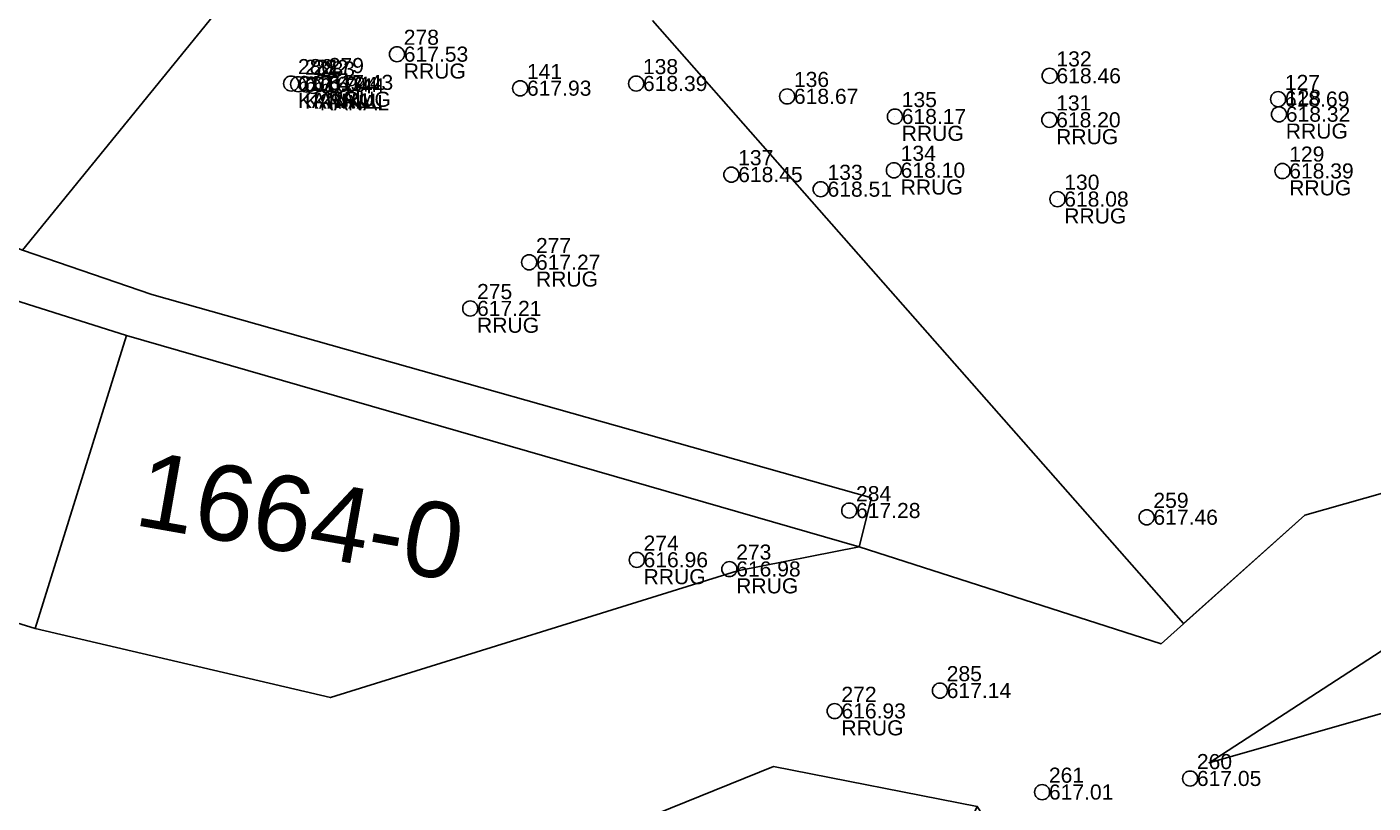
# Model space of a CAD drawing. Header units: metres. Extents: x 7508000 to 7510589, y 4725804 to 4728000.
# Drawn here: x 7509282.2 to 7509371.4, y 4726922.4 to 4726973.8 of the extents above; entities that cross this region are included whole.
import ezdxf
from ezdxf.enums import TextEntityAlignment as Align

# ---------------------------------------------------------------- set-up
doc = ezdxf.new("R2010")
doc.units = ezdxf.units.M
for name, color, linetype in [('OBILIQ_A10_PAR_PARCEL_TXT', 7, 'Continuous'), ('OBILIQ_PAR_PARCELGEOM_ILI', 7, 'Continuous'), ('Orotofoto 2018', 7, 'Continuous'), ('Parcela Baze', 7, 'Continuous'), ('V-NODE', 1, 'Continuous'), ('V-NODE-TEXT', 11, 'Continuous')]:
    doc.layers.add(name, color=color, linetype=linetype)
doc.styles.get("Standard").update_dxf_attribs({"font": 'arial.ttf'})
picture_1 = doc.add_image_def('image1.ecw', size_in_pixel=(11111, 11111))

# ---------------------------------------------------------------- blocks, each defined once
blk = doc.blocks.new('*U54')
at = {"color": 0, "linetype": 'ByBlock', "lineweight": -2, "transparency": 16777216}
blk.add_line((0, 0), (0, 0), dxfattribs=at)
blk.add_circle((0, 0), 0.5, dxfattribs=at)
blk = doc.blocks.new('*U427', base_point=(7509365.081, 4726969.003, 618.6862))
at = {"layer": 'V-NODE-TEXT', "color": 1, "linetype": 'ByBlock', "char_height": 1}
for s, insert, attachment_point in [('127', (7509365.531, 4726969.613573, 618.6862), 7), ('618.69', (7509365.531, 4726969.003, 618.6862), 4)]:
    blk.add_mtext(s, dxfattribs=dict(at, insert=insert, attachment_point=attachment_point))
blk = doc.blocks.new('*U428', base_point=(7509365.081, 4726969.003, 618.686))
at = {"layer": 'V-NODE-TEXT', "color": 7, "lineweight": -2}
blk.add_blockref('*U427', (7509365.081, 4726969.003, 618.686), dxfattribs=at)
blk = doc.blocks.new('*U429', base_point=(7509365.081, 4726969.003, 618.686))
at = {"layer": 'V-NODE', "color": 7, "lineweight": -2, "xscale": 0.9999999800000003, "yscale": 0.9999999800000003, "zscale": 0.9999999800000003}
blk.add_blockref('*U54', (7509365.081, 4726969.003, 618.686), dxfattribs=at)
at = {"layer": 'V-NODE-TEXT', "color": 7, "lineweight": -2}
blk.add_blockref('*U428', (7509365.081, 4726969.003, 618.686), dxfattribs=at)
blk = doc.blocks.new('*U430', base_point=(7509365.142, 4726968.002, 618.324))
at = {"layer": 'V-NODE-TEXT', "color": 1, "linetype": 'ByBlock', "char_height": 1}
for s, insert, attachment_point in [('128', (7509365.592, 4726968.613, 618.324), 7), ('618.32', (7509365.592, 4726968.002, 618.324), 4), ('RRUG', (7509365.592, 4726967.391, 618.324), 1)]:
    blk.add_mtext(s, dxfattribs=dict(at, insert=insert, attachment_point=attachment_point))
blk = doc.blocks.new('*U431', base_point=(7509365.142, 4726968.002, 618.324))
at = {"layer": 'V-NODE-TEXT', "color": 7, "lineweight": -2}
blk.add_blockref('*U430', (7509365.142, 4726968.002, 618.324), dxfattribs=at)
blk = doc.blocks.new('*U432', base_point=(7509365.142, 4726968.002, 618.324))
at = {"layer": 'V-NODE', "color": 7, "lineweight": -2, "xscale": 0.9999999800000003, "yscale": 0.9999999800000003, "zscale": 0.9999999800000003}
blk.add_blockref('*U54', (7509365.142, 4726968.002, 618.324), dxfattribs=at)
at = {"layer": 'V-NODE-TEXT', "color": 7, "lineweight": -2}
blk.add_blockref('*U431', (7509365.142, 4726968.002, 618.324), dxfattribs=at)
blk = doc.blocks.new('*U433', base_point=(7509365.369, 4726964.242, 618.39))
at = {"layer": 'V-NODE-TEXT', "color": 1, "linetype": 'ByBlock', "char_height": 1}
for s, insert, attachment_point in [('129', (7509365.819, 4726964.853, 618.39), 7), ('618.39', (7509365.819, 4726964.242, 618.39), 4), ('RRUG', (7509365.819, 4726963.631, 618.39), 1)]:
    blk.add_mtext(s, dxfattribs=dict(at, insert=insert, attachment_point=attachment_point))
blk = doc.blocks.new('*U434', base_point=(7509365.369, 4726964.242, 618.39))
at = {"layer": 'V-NODE-TEXT', "color": 7, "lineweight": -2}
blk.add_blockref('*U433', (7509365.369, 4726964.242, 618.39), dxfattribs=at)
blk = doc.blocks.new('*U435', base_point=(7509365.369, 4726964.242, 618.39))
at = {"layer": 'V-NODE', "color": 7, "lineweight": -2, "xscale": 0.9999999800000003, "yscale": 0.9999999800000003, "zscale": 0.9999999800000003}
blk.add_blockref('*U54', (7509365.369, 4726964.242, 618.39), dxfattribs=at)
at = {"layer": 'V-NODE-TEXT', "color": 7, "lineweight": -2}
blk.add_blockref('*U434', (7509365.369, 4726964.242, 618.39), dxfattribs=at)
blk = doc.blocks.new('*U436', base_point=(7509350.464, 4726962.378, 618.0838))
at = {"layer": 'V-NODE-TEXT', "color": 1, "linetype": 'ByBlock', "char_height": 1}
for s, insert, attachment_point in [('130', (7509350.914, 4726962.988573, 618.0838), 7), ('618.08', (7509350.914, 4726962.378, 618.0838), 4), ('RRUG', (7509350.914, 4726961.767427, 618.0838), 1)]:
    blk.add_mtext(s, dxfattribs=dict(at, insert=insert, attachment_point=attachment_point))
blk = doc.blocks.new('*U437', base_point=(7509350.464, 4726962.378, 618.084))
at = {"layer": 'V-NODE-TEXT', "color": 7, "lineweight": -2}
blk.add_blockref('*U436', (7509350.464, 4726962.378, 618.084), dxfattribs=at)
blk = doc.blocks.new('*U438', base_point=(7509350.464, 4726962.378, 618.084))
at = {"layer": 'V-NODE', "color": 7, "lineweight": -2, "xscale": 0.9999999800000003, "yscale": 0.9999999800000003, "zscale": 0.9999999800000003}
blk.add_blockref('*U54', (7509350.464, 4726962.378, 618.084), dxfattribs=at)
at = {"layer": 'V-NODE-TEXT', "color": 7, "lineweight": -2}
blk.add_blockref('*U437', (7509350.464, 4726962.378, 618.084), dxfattribs=at)
blk = doc.blocks.new('*U439', base_point=(7509349.928, 4726967.631, 618.2011))
at = {"layer": 'V-NODE-TEXT', "color": 1, "linetype": 'ByBlock', "char_height": 1}
for s, insert, attachment_point in [('131', (7509350.378, 4726968.241573, 618.2011), 7), ('618.20', (7509350.378, 4726967.631, 618.2011), 4), ('RRUG', (7509350.378, 4726967.020427, 618.2011), 1)]:
    blk.add_mtext(s, dxfattribs=dict(at, insert=insert, attachment_point=attachment_point))
blk = doc.blocks.new('*U440', base_point=(7509349.928, 4726967.631, 618.201))
at = {"layer": 'V-NODE-TEXT', "color": 7, "lineweight": -2}
blk.add_blockref('*U439', (7509349.928, 4726967.631, 618.201), dxfattribs=at)
blk = doc.blocks.new('*U441', base_point=(7509349.928, 4726967.631, 618.201))
at = {"layer": 'V-NODE', "color": 7, "lineweight": -2, "xscale": 0.9999999800000003, "yscale": 0.9999999800000003, "zscale": 0.9999999800000003}
blk.add_blockref('*U54', (7509349.928, 4726967.631, 618.201), dxfattribs=at)
at = {"layer": 'V-NODE-TEXT', "color": 7, "lineweight": -2}
blk.add_blockref('*U440', (7509349.928, 4726967.631, 618.201), dxfattribs=at)
blk = doc.blocks.new('*U442', base_point=(7509349.947, 4726970.549, 618.4566))
at = {"layer": 'V-NODE-TEXT', "color": 1, "linetype": 'ByBlock', "char_height": 1}
for s, insert, attachment_point in [('132', (7509350.397, 4726971.159573, 618.4566), 7), ('618.46', (7509350.397, 4726970.549, 618.4566), 4)]:
    blk.add_mtext(s, dxfattribs=dict(at, insert=insert, attachment_point=attachment_point))
blk = doc.blocks.new('*U443', base_point=(7509349.947, 4726970.549, 618.457))
at = {"layer": 'V-NODE-TEXT', "color": 7, "lineweight": -2}
blk.add_blockref('*U442', (7509349.947, 4726970.549, 618.457), dxfattribs=at)
blk = doc.blocks.new('*U444', base_point=(7509349.947, 4726970.549, 618.457))
at = {"layer": 'V-NODE', "color": 7, "lineweight": -2, "xscale": 0.9999999800000003, "yscale": 0.9999999800000003, "zscale": 0.9999999800000003}
blk.add_blockref('*U54', (7509349.947, 4726970.549, 618.457), dxfattribs=at)
at = {"layer": 'V-NODE-TEXT', "color": 7, "lineweight": -2}
blk.add_blockref('*U443', (7509349.947, 4726970.549, 618.457), dxfattribs=at)
blk = doc.blocks.new('*U445', base_point=(7509334.781, 4726963.035, 618.5081))
at = {"layer": 'V-NODE-TEXT', "color": 1, "linetype": 'ByBlock', "char_height": 1}
for s, insert, attachment_point in [('133', (7509335.231, 4726963.645573, 618.5081), 7), ('618.51', (7509335.231, 4726963.035, 618.5081), 4)]:
    blk.add_mtext(s, dxfattribs=dict(at, insert=insert, attachment_point=attachment_point))
blk = doc.blocks.new('*U446', base_point=(7509334.781, 4726963.035, 618.508))
at = {"layer": 'V-NODE-TEXT', "color": 7, "lineweight": -2}
blk.add_blockref('*U445', (7509334.781, 4726963.035, 618.508), dxfattribs=at)
blk = doc.blocks.new('*U447', base_point=(7509334.781, 4726963.035, 618.508))
at = {"layer": 'V-NODE', "color": 7, "lineweight": -2, "xscale": 0.9999999800000003, "yscale": 0.9999999800000003, "zscale": 0.9999999800000003}
blk.add_blockref('*U54', (7509334.781, 4726963.035, 618.508), dxfattribs=at)
at = {"layer": 'V-NODE-TEXT', "color": 7, "lineweight": -2}
blk.add_blockref('*U446', (7509334.781, 4726963.035, 618.508), dxfattribs=at)
blk = doc.blocks.new('*U448', base_point=(7509339.629, 4726964.293, 618.1011))
at = {"layer": 'V-NODE-TEXT', "color": 1, "linetype": 'ByBlock', "char_height": 1}
for s, insert, attachment_point in [('134', (7509340.079, 4726964.903573, 618.1011), 7), ('618.10', (7509340.079, 4726964.293, 618.1011), 4), ('RRUG', (7509340.079, 4726963.682427, 618.1011), 1)]:
    blk.add_mtext(s, dxfattribs=dict(at, insert=insert, attachment_point=attachment_point))
blk = doc.blocks.new('*U449', base_point=(7509339.629, 4726964.293, 618.101))
at = {"layer": 'V-NODE-TEXT', "color": 7, "lineweight": -2}
blk.add_blockref('*U448', (7509339.629, 4726964.293, 618.101), dxfattribs=at)
blk = doc.blocks.new('*U450', base_point=(7509339.629, 4726964.293, 618.101))
at = {"layer": 'V-NODE', "color": 7, "lineweight": -2, "xscale": 0.9999999800000003, "yscale": 0.9999999800000003, "zscale": 0.9999999800000003}
blk.add_blockref('*U54', (7509339.629, 4726964.293, 618.101), dxfattribs=at)
at = {"layer": 'V-NODE-TEXT', "color": 7, "lineweight": -2}
blk.add_blockref('*U449', (7509339.629, 4726964.293, 618.101), dxfattribs=at)
blk = doc.blocks.new('*U451', base_point=(7509339.698, 4726967.853, 618.1738))
at = {"layer": 'V-NODE-TEXT', "color": 1, "linetype": 'ByBlock', "char_height": 1}
for s, insert, attachment_point in [('135', (7509340.148, 4726968.463573, 618.1738), 7), ('618.17', (7509340.148, 4726967.853, 618.1738), 4), ('RRUG', (7509340.148, 4726967.242427, 618.1738), 1)]:
    blk.add_mtext(s, dxfattribs=dict(at, insert=insert, attachment_point=attachment_point))
blk = doc.blocks.new('*U452', base_point=(7509339.698, 4726967.853, 618.174))
at = {"layer": 'V-NODE-TEXT', "color": 7, "lineweight": -2}
blk.add_blockref('*U451', (7509339.698, 4726967.853, 618.174), dxfattribs=at)
blk = doc.blocks.new('*U453', base_point=(7509339.698, 4726967.853, 618.174))
at = {"layer": 'V-NODE', "color": 7, "lineweight": -2, "xscale": 0.9999999800000003, "yscale": 0.9999999800000003, "zscale": 0.9999999800000003}
blk.add_blockref('*U54', (7509339.698, 4726967.853, 618.174), dxfattribs=at)
at = {"layer": 'V-NODE-TEXT', "color": 7, "lineweight": -2}
blk.add_blockref('*U452', (7509339.698, 4726967.853, 618.174), dxfattribs=at)
blk = doc.blocks.new('*U454', base_point=(7509332.555, 4726969.188, 618.6655))
at = {"layer": 'V-NODE-TEXT', "color": 1, "linetype": 'ByBlock', "char_height": 1}
for s, insert, attachment_point in [('136', (7509333.005, 4726969.798573, 618.6655), 7), ('618.67', (7509333.005, 4726969.188, 618.6655), 4)]:
    blk.add_mtext(s, dxfattribs=dict(at, insert=insert, attachment_point=attachment_point))
blk = doc.blocks.new('*U455', base_point=(7509332.555, 4726969.188, 618.665))
at = {"layer": 'V-NODE-TEXT', "color": 7, "lineweight": -2}
blk.add_blockref('*U454', (7509332.555, 4726969.188, 618.665), dxfattribs=at)
blk = doc.blocks.new('*U456', base_point=(7509332.555, 4726969.188, 618.665))
at = {"layer": 'V-NODE', "color": 7, "lineweight": -2, "xscale": 0.9999999800000003, "yscale": 0.9999999800000003, "zscale": 0.9999999800000003}
blk.add_blockref('*U54', (7509332.555, 4726969.188, 618.665), dxfattribs=at)
at = {"layer": 'V-NODE-TEXT', "color": 7, "lineweight": -2}
blk.add_blockref('*U455', (7509332.555, 4726969.188, 618.665), dxfattribs=at)
blk = doc.blocks.new('*U457', base_point=(7509328.861, 4726964.002, 618.4461))
at = {"layer": 'V-NODE-TEXT', "color": 1, "linetype": 'ByBlock', "char_height": 1}
for s, insert, attachment_point in [('137', (7509329.311, 4726964.612573, 618.4461), 7), ('618.45', (7509329.311, 4726964.002, 618.4461), 4)]:
    blk.add_mtext(s, dxfattribs=dict(at, insert=insert, attachment_point=attachment_point))
blk = doc.blocks.new('*U458', base_point=(7509328.861, 4726964.002, 618.446))
at = {"layer": 'V-NODE-TEXT', "color": 7, "lineweight": -2}
blk.add_blockref('*U457', (7509328.861, 4726964.002, 618.446), dxfattribs=at)
blk = doc.blocks.new('*U459', base_point=(7509328.861, 4726964.002, 618.446))
at = {"layer": 'V-NODE', "color": 7, "lineweight": -2, "xscale": 0.9999999800000003, "yscale": 0.9999999800000003, "zscale": 0.9999999800000003}
blk.add_blockref('*U54', (7509328.861, 4726964.002, 618.446), dxfattribs=at)
at = {"layer": 'V-NODE-TEXT', "color": 7, "lineweight": -2}
blk.add_blockref('*U458', (7509328.861, 4726964.002, 618.446), dxfattribs=at)
blk = doc.blocks.new('*U460', base_point=(7509322.553, 4726970.037, 618.394))
at = {"layer": 'V-NODE-TEXT', "color": 1, "linetype": 'ByBlock', "char_height": 1}
for s, insert, attachment_point in [('138', (7509323.003, 4726970.648, 618.394), 7), ('618.39', (7509323.003, 4726970.037, 618.394), 4)]:
    blk.add_mtext(s, dxfattribs=dict(at, insert=insert, attachment_point=attachment_point))
blk = doc.blocks.new('*U461', base_point=(7509322.553, 4726970.037, 618.394))
at = {"layer": 'V-NODE-TEXT', "color": 7, "lineweight": -2}
blk.add_blockref('*U460', (7509322.553, 4726970.037, 618.394), dxfattribs=at)
blk = doc.blocks.new('*U462', base_point=(7509322.553, 4726970.037, 618.394))
at = {"layer": 'V-NODE', "color": 7, "lineweight": -2, "xscale": 0.9999999800000003, "yscale": 0.9999999800000003, "zscale": 0.9999999800000003}
blk.add_blockref('*U54', (7509322.553, 4726970.037, 618.394), dxfattribs=at)
at = {"layer": 'V-NODE-TEXT', "color": 7, "lineweight": -2}
blk.add_blockref('*U461', (7509322.553, 4726970.037, 618.394), dxfattribs=at)
blk = doc.blocks.new('*U469', base_point=(7509314.868, 4726969.726, 617.926))
at = {"layer": 'V-NODE-TEXT', "color": 1, "linetype": 'ByBlock', "char_height": 1}
for s, insert, attachment_point in [('141', (7509315.318, 4726970.337, 617.926), 7), ('617.93', (7509315.318, 4726969.726, 617.926), 4)]:
    blk.add_mtext(s, dxfattribs=dict(at, insert=insert, attachment_point=attachment_point))
blk = doc.blocks.new('*U470', base_point=(7509314.868, 4726969.726, 617.926))
at = {"layer": 'V-NODE-TEXT', "color": 7, "lineweight": -2}
blk.add_blockref('*U469', (7509314.868, 4726969.726, 617.926), dxfattribs=at)
blk = doc.blocks.new('*U471', base_point=(7509314.868, 4726969.726, 617.926))
at = {"layer": 'V-NODE', "color": 7, "lineweight": -2, "xscale": 0.9999999800000003, "yscale": 0.9999999800000003, "zscale": 0.9999999800000003}
blk.add_blockref('*U54', (7509314.868, 4726969.726, 617.926), dxfattribs=at)
at = {"layer": 'V-NODE-TEXT', "color": 7, "lineweight": -2}
blk.add_blockref('*U470', (7509314.868, 4726969.726, 617.926), dxfattribs=at)
blk = doc.blocks.new('*U793', base_point=(7509356.372, 4726941.297, 617.4644))
at = {"layer": 'V-NODE-TEXT', "color": 1, "linetype": 'ByBlock', "char_height": 1}
for s, insert, attachment_point in [('259', (7509356.822, 4726941.907573, 617.4644), 7), ('617.46', (7509356.822, 4726941.297, 617.4644), 4)]:
    blk.add_mtext(s, dxfattribs=dict(at, insert=insert, attachment_point=attachment_point))
blk = doc.blocks.new('*U794', base_point=(7509356.372, 4726941.297, 617.464))
at = {"layer": 'V-NODE-TEXT', "color": 7, "lineweight": -2}
blk.add_blockref('*U793', (7509356.372, 4726941.297, 617.464), dxfattribs=at)
blk = doc.blocks.new('*U795', base_point=(7509356.372, 4726941.297, 617.464))
at = {"layer": 'V-NODE', "color": 7, "lineweight": -2, "xscale": 0.9999999800000003, "yscale": 0.9999999800000003, "zscale": 0.9999999800000003}
blk.add_blockref('*U54', (7509356.372, 4726941.297, 617.464), dxfattribs=at)
at = {"layer": 'V-NODE-TEXT', "color": 7, "lineweight": -2}
blk.add_blockref('*U794', (7509356.372, 4726941.297, 617.464), dxfattribs=at)
blk = doc.blocks.new('*U796', base_point=(7509359.251, 4726923.987, 617.0547))
at = {"layer": 'V-NODE-TEXT', "color": 1, "linetype": 'ByBlock', "char_height": 1}
for s, insert, attachment_point in [('260', (7509359.701, 4726924.597573, 617.0547), 7), ('617.05', (7509359.701, 4726923.987, 617.0547), 4)]:
    blk.add_mtext(s, dxfattribs=dict(at, insert=insert, attachment_point=attachment_point))
blk = doc.blocks.new('*U797', base_point=(7509359.251, 4726923.987, 617.055))
at = {"layer": 'V-NODE-TEXT', "color": 7, "lineweight": -2}
blk.add_blockref('*U796', (7509359.251, 4726923.987, 617.055), dxfattribs=at)
blk = doc.blocks.new('*U798', base_point=(7509359.251, 4726923.987, 617.055))
at = {"layer": 'V-NODE', "color": 7, "lineweight": -2, "xscale": 0.9999999800000003, "yscale": 0.9999999800000003, "zscale": 0.9999999800000003}
blk.add_blockref('*U54', (7509359.251, 4726923.987, 617.055), dxfattribs=at)
at = {"layer": 'V-NODE-TEXT', "color": 7, "lineweight": -2}
blk.add_blockref('*U797', (7509359.251, 4726923.987, 617.055), dxfattribs=at)
blk = doc.blocks.new('*U799', base_point=(7509349.449, 4726923.086, 617.0051))
at = {"layer": 'V-NODE-TEXT', "color": 1, "linetype": 'ByBlock', "char_height": 1}
for s, insert, attachment_point in [('261', (7509349.899, 4726923.696573, 617.0051), 7), ('617.01', (7509349.899, 4726923.086, 617.0051), 4)]:
    blk.add_mtext(s, dxfattribs=dict(at, insert=insert, attachment_point=attachment_point))
blk = doc.blocks.new('*U800', base_point=(7509349.449, 4726923.086, 617.005))
at = {"layer": 'V-NODE-TEXT', "color": 7, "lineweight": -2}
blk.add_blockref('*U799', (7509349.449, 4726923.086, 617.005), dxfattribs=at)
blk = doc.blocks.new('*U801', base_point=(7509349.449, 4726923.086, 617.005))
at = {"layer": 'V-NODE', "color": 7, "lineweight": -2, "xscale": 0.9999999800000003, "yscale": 0.9999999800000003, "zscale": 0.9999999800000003}
blk.add_blockref('*U54', (7509349.449, 4726923.086, 617.005), dxfattribs=at)
at = {"layer": 'V-NODE-TEXT', "color": 7, "lineweight": -2}
blk.add_blockref('*U800', (7509349.449, 4726923.086, 617.005), dxfattribs=at)
blk = doc.blocks.new('*U826', base_point=(7509335.702, 4726928.459, 616.932))
at = {"layer": 'V-NODE-TEXT', "color": 1, "linetype": 'ByBlock', "char_height": 1}
for s, insert, attachment_point in [('272', (7509336.152, 4726929.07, 616.932), 7), ('616.93', (7509336.152, 4726928.459, 616.932), 4), ('RRUG', (7509336.152, 4726927.848, 616.932), 1)]:
    blk.add_mtext(s, dxfattribs=dict(at, insert=insert, attachment_point=attachment_point))
blk = doc.blocks.new('*U827', base_point=(7509335.702, 4726928.459, 616.932))
at = {"layer": 'V-NODE-TEXT', "color": 7, "lineweight": -2}
blk.add_blockref('*U826', (7509335.702, 4726928.459, 616.932), dxfattribs=at)
blk = doc.blocks.new('*U828', base_point=(7509335.702, 4726928.459, 616.932))
at = {"layer": 'V-NODE', "color": 7, "lineweight": -2, "xscale": 0.9999999800000003, "yscale": 0.9999999800000003, "zscale": 0.9999999800000003}
blk.add_blockref('*U54', (7509335.702, 4726928.459, 616.932), dxfattribs=at)
at = {"layer": 'V-NODE-TEXT', "color": 7, "lineweight": -2}
blk.add_blockref('*U827', (7509335.702, 4726928.459, 616.932), dxfattribs=at)
blk = doc.blocks.new('*U829', base_point=(7509328.73, 4726937.868, 616.9759))
at = {"layer": 'V-NODE-TEXT', "color": 1, "linetype": 'ByBlock', "char_height": 1}
for s, insert, attachment_point in [('273', (7509329.18, 4726938.478573, 616.9759), 7), ('616.98', (7509329.18, 4726937.868, 616.9759), 4), ('RRUG', (7509329.18, 4726937.257427, 616.9759), 1)]:
    blk.add_mtext(s, dxfattribs=dict(at, insert=insert, attachment_point=attachment_point))
blk = doc.blocks.new('*U830', base_point=(7509328.73, 4726937.868, 616.976))
at = {"layer": 'V-NODE-TEXT', "color": 7, "lineweight": -2}
blk.add_blockref('*U829', (7509328.73, 4726937.868, 616.976), dxfattribs=at)
blk = doc.blocks.new('*U831', base_point=(7509328.73, 4726937.868, 616.976))
at = {"layer": 'V-NODE', "color": 7, "lineweight": -2, "xscale": 0.9999999800000003, "yscale": 0.9999999800000003, "zscale": 0.9999999800000003}
blk.add_blockref('*U54', (7509328.73, 4726937.868, 616.976), dxfattribs=at)
at = {"layer": 'V-NODE-TEXT', "color": 7, "lineweight": -2}
blk.add_blockref('*U830', (7509328.73, 4726937.868, 616.976), dxfattribs=at)
blk = doc.blocks.new('*U832', base_point=(7509322.594, 4726938.476, 616.9617))
at = {"layer": 'V-NODE-TEXT', "color": 1, "linetype": 'ByBlock', "char_height": 1}
for s, insert, attachment_point in [('274', (7509323.044, 4726939.086573, 616.9617), 7), ('616.96', (7509323.044, 4726938.476, 616.9617), 4), ('RRUG', (7509323.044, 4726937.865427, 616.9617), 1)]:
    blk.add_mtext(s, dxfattribs=dict(at, insert=insert, attachment_point=attachment_point))
blk = doc.blocks.new('*U833', base_point=(7509322.594, 4726938.476, 616.962))
at = {"layer": 'V-NODE-TEXT', "color": 7, "lineweight": -2}
blk.add_blockref('*U832', (7509322.594, 4726938.476, 616.962), dxfattribs=at)
blk = doc.blocks.new('*U834', base_point=(7509322.594, 4726938.476, 616.962))
at = {"layer": 'V-NODE', "color": 7, "lineweight": -2, "xscale": 0.9999999800000003, "yscale": 0.9999999800000003, "zscale": 0.9999999800000003}
blk.add_blockref('*U54', (7509322.594, 4726938.476, 616.962), dxfattribs=at)
at = {"layer": 'V-NODE-TEXT', "color": 7, "lineweight": -2}
blk.add_blockref('*U833', (7509322.594, 4726938.476, 616.962), dxfattribs=at)
blk = doc.blocks.new('*U835', base_point=(7509311.561, 4726955.135, 617.2112))
at = {"layer": 'V-NODE-TEXT', "color": 1, "linetype": 'ByBlock', "char_height": 1}
for s, insert, attachment_point in [('275', (7509312.011, 4726955.745573, 617.2112), 7), ('617.21', (7509312.011, 4726955.135, 617.2112), 4), ('RRUG', (7509312.011, 4726954.524427, 617.2112), 1)]:
    blk.add_mtext(s, dxfattribs=dict(at, insert=insert, attachment_point=attachment_point))
blk = doc.blocks.new('*U836', base_point=(7509311.561, 4726955.135, 617.211))
at = {"layer": 'V-NODE-TEXT', "color": 7, "lineweight": -2}
blk.add_blockref('*U835', (7509311.561, 4726955.135, 617.211), dxfattribs=at)
blk = doc.blocks.new('*U837', base_point=(7509311.561, 4726955.135, 617.211))
at = {"layer": 'V-NODE', "color": 7, "lineweight": -2, "xscale": 0.9999999800000003, "yscale": 0.9999999800000003, "zscale": 0.9999999800000003}
blk.add_blockref('*U54', (7509311.561, 4726955.135, 617.211), dxfattribs=at)
at = {"layer": 'V-NODE-TEXT', "color": 7, "lineweight": -2}
blk.add_blockref('*U836', (7509311.561, 4726955.135, 617.211), dxfattribs=at)
blk = doc.blocks.new('*U838', base_point=(7509315.465, 4726958.194, 617.2743))
at = {"layer": 'V-NODE-TEXT', "color": 1, "linetype": 'ByBlock', "char_height": 1}
for s, insert, attachment_point in [('277', (7509315.915, 4726958.804573, 617.2743), 7), ('617.27', (7509315.915, 4726958.194, 617.2743), 4), ('RRUG', (7509315.915, 4726957.583427, 617.2743), 1)]:
    blk.add_mtext(s, dxfattribs=dict(at, insert=insert, attachment_point=attachment_point))
blk = doc.blocks.new('*U839', base_point=(7509315.465, 4726958.194, 617.274))
at = {"layer": 'V-NODE-TEXT', "color": 7, "lineweight": -2}
blk.add_blockref('*U838', (7509315.465, 4726958.194, 617.274), dxfattribs=at)
blk = doc.blocks.new('*U840', base_point=(7509315.465, 4726958.194, 617.274))
at = {"layer": 'V-NODE', "color": 7, "lineweight": -2, "xscale": 0.9999999800000003, "yscale": 0.9999999800000003, "zscale": 0.9999999800000003}
blk.add_blockref('*U54', (7509315.465, 4726958.194, 617.274), dxfattribs=at)
at = {"layer": 'V-NODE-TEXT', "color": 7, "lineweight": -2}
blk.add_blockref('*U839', (7509315.465, 4726958.194, 617.274), dxfattribs=at)
blk = doc.blocks.new('*U841', base_point=(7509306.706, 4726971.981, 617.531))
at = {"layer": 'V-NODE-TEXT', "color": 1, "linetype": 'ByBlock', "char_height": 1}
for s, insert, attachment_point in [('278', (7509307.156, 4726972.592, 617.531), 7), ('617.53', (7509307.156, 4726971.981, 617.531), 4), ('RRUG', (7509307.156, 4726971.37, 617.531), 1)]:
    blk.add_mtext(s, dxfattribs=dict(at, insert=insert, attachment_point=attachment_point))
blk = doc.blocks.new('*U842', base_point=(7509306.706, 4726971.981, 617.531))
at = {"layer": 'V-NODE-TEXT', "color": 7, "lineweight": -2}
blk.add_blockref('*U841', (7509306.706, 4726971.981, 617.531), dxfattribs=at)
blk = doc.blocks.new('*U843', base_point=(7509306.706, 4726971.981, 617.531))
at = {"layer": 'V-NODE', "color": 7, "lineweight": -2, "xscale": 0.9999999800000003, "yscale": 0.9999999800000003, "zscale": 0.9999999800000003}
blk.add_blockref('*U54', (7509306.706, 4726971.981, 617.531), dxfattribs=at)
at = {"layer": 'V-NODE-TEXT', "color": 7, "lineweight": -2}
blk.add_blockref('*U842', (7509306.706, 4726971.981, 617.531), dxfattribs=at)
blk = doc.blocks.new('*U844', base_point=(7509301.736, 4726970.11, 617.435))
at = {"layer": 'V-NODE-TEXT', "color": 1, "linetype": 'ByBlock', "char_height": 1}
for s, insert, attachment_point in [('279', (7509302.186, 4726970.721, 617.435), 7), ('617.43', (7509302.186, 4726970.11, 617.435), 4), ('RRUG', (7509302.186, 4726969.499, 617.435), 1)]:
    blk.add_mtext(s, dxfattribs=dict(at, insert=insert, attachment_point=attachment_point))
blk = doc.blocks.new('*U845', base_point=(7509301.736, 4726970.11, 617.435))
at = {"layer": 'V-NODE-TEXT', "color": 7, "lineweight": -2}
blk.add_blockref('*U844', (7509301.736, 4726970.11, 617.435), dxfattribs=at)
blk = doc.blocks.new('*U846', base_point=(7509301.736, 4726970.11, 617.435))
at = {"layer": 'V-NODE', "color": 7, "lineweight": -2, "xscale": 0.9999999800000003, "yscale": 0.9999999800000003, "zscale": 0.9999999800000003}
blk.add_blockref('*U54', (7509301.736, 4726970.11, 617.435), dxfattribs=at)
at = {"layer": 'V-NODE-TEXT', "color": 7, "lineweight": -2}
blk.add_blockref('*U845', (7509301.736, 4726970.11, 617.435), dxfattribs=at)
blk = doc.blocks.new('*U847', base_point=(7509299.695, 4726970.038, 617.425))
at = {"layer": 'V-NODE-TEXT', "color": 1, "linetype": 'ByBlock', "char_height": 1}
for s, insert, attachment_point in [('280', (7509300.145, 4726970.649, 617.425), 7), ('617.43', (7509300.145, 4726970.038, 617.425), 4), ('KANAL', (7509300.145, 4726969.427, 617.425), 1)]:
    blk.add_mtext(s, dxfattribs=dict(at, insert=insert, attachment_point=attachment_point))
blk = doc.blocks.new('*U848', base_point=(7509299.695, 4726970.038, 617.425))
at = {"layer": 'V-NODE-TEXT', "color": 7, "lineweight": -2}
blk.add_blockref('*U847', (7509299.695, 4726970.038, 617.425), dxfattribs=at)
blk = doc.blocks.new('*U849', base_point=(7509299.695, 4726970.038, 617.425))
at = {"layer": 'V-NODE', "color": 7, "lineweight": -2, "xscale": 0.9999999800000003, "yscale": 0.9999999800000003, "zscale": 0.9999999800000003}
blk.add_blockref('*U54', (7509299.695, 4726970.038, 617.425), dxfattribs=at)
at = {"layer": 'V-NODE-TEXT', "color": 7, "lineweight": -2}
blk.add_blockref('*U848', (7509299.695, 4726970.038, 617.425), dxfattribs=at)
blk = doc.blocks.new('*U850', base_point=(7509300.154, 4726969.995, 616.9352))
at = {"layer": 'V-NODE-TEXT', "color": 1, "linetype": 'ByBlock', "char_height": 1}
for s, insert, attachment_point in [('281', (7509300.604, 4726970.605573, 616.9352), 7), ('616.94', (7509300.604, 4726969.995, 616.9352), 4), ('KANAL', (7509300.604, 4726969.384427, 616.9352), 1)]:
    blk.add_mtext(s, dxfattribs=dict(at, insert=insert, attachment_point=attachment_point))
blk = doc.blocks.new('*U851', base_point=(7509300.154, 4726969.995, 616.935))
at = {"layer": 'V-NODE-TEXT', "color": 7, "lineweight": -2}
blk.add_blockref('*U850', (7509300.154, 4726969.995, 616.935), dxfattribs=at)
blk = doc.blocks.new('*U852', base_point=(7509300.154, 4726969.995, 616.935))
at = {"layer": 'V-NODE', "color": 7, "lineweight": -2, "xscale": 0.9999999800000003, "yscale": 0.9999999800000003, "zscale": 0.9999999800000003}
blk.add_blockref('*U54', (7509300.154, 4726969.995, 616.935), dxfattribs=at)
at = {"layer": 'V-NODE-TEXT', "color": 7, "lineweight": -2}
blk.add_blockref('*U851', (7509300.154, 4726969.995, 616.935), dxfattribs=at)
blk = doc.blocks.new('*U853', base_point=(7509300.704, 4726969.978, 616.9429))
at = {"layer": 'V-NODE-TEXT', "color": 1, "linetype": 'ByBlock', "char_height": 1}
for s, insert, attachment_point in [('282', (7509301.154, 4726970.588573, 616.9429), 7), ('616.94', (7509301.154, 4726969.978, 616.9429), 4), ('KANAL', (7509301.154, 4726969.367427, 616.9429), 1)]:
    blk.add_mtext(s, dxfattribs=dict(at, insert=insert, attachment_point=attachment_point))
blk = doc.blocks.new('*U854', base_point=(7509300.704, 4726969.978, 616.943))
at = {"layer": 'V-NODE-TEXT', "color": 7, "lineweight": -2}
blk.add_blockref('*U853', (7509300.704, 4726969.978, 616.943), dxfattribs=at)
blk = doc.blocks.new('*U855', base_point=(7509300.704, 4726969.978, 616.943))
at = {"layer": 'V-NODE', "color": 7, "lineweight": -2, "xscale": 0.9999999800000003, "yscale": 0.9999999800000003, "zscale": 0.9999999800000003}
blk.add_blockref('*U54', (7509300.704, 4726969.978, 616.943), dxfattribs=at)
at = {"layer": 'V-NODE-TEXT', "color": 7, "lineweight": -2}
blk.add_blockref('*U854', (7509300.704, 4726969.978, 616.943), dxfattribs=at)
blk = doc.blocks.new('*U856', base_point=(7509301.143, 4726969.882, 617.4399))
at = {"layer": 'V-NODE-TEXT', "color": 1, "linetype": 'ByBlock', "char_height": 1}
for s, insert, attachment_point in [('283', (7509301.593, 4726970.492573, 617.4399), 7), ('617.44', (7509301.593, 4726969.882, 617.4399), 4), ('KANAL', (7509301.593, 4726969.271427, 617.4399), 1)]:
    blk.add_mtext(s, dxfattribs=dict(at, insert=insert, attachment_point=attachment_point))
blk = doc.blocks.new('*U857', base_point=(7509301.143, 4726969.882, 617.44))
at = {"layer": 'V-NODE-TEXT', "color": 7, "lineweight": -2}
blk.add_blockref('*U856', (7509301.143, 4726969.882, 617.44), dxfattribs=at)
blk = doc.blocks.new('*U858', base_point=(7509301.143, 4726969.882, 617.44))
at = {"layer": 'V-NODE', "color": 7, "lineweight": -2, "xscale": 0.9999999800000003, "yscale": 0.9999999800000003, "zscale": 0.9999999800000003}
blk.add_blockref('*U54', (7509301.143, 4726969.882, 617.44), dxfattribs=at)
at = {"layer": 'V-NODE-TEXT', "color": 7, "lineweight": -2}
blk.add_blockref('*U857', (7509301.143, 4726969.882, 617.44), dxfattribs=at)
blk = doc.blocks.new('*U859', base_point=(7509336.669, 4726941.742, 617.2839))
at = {"layer": 'V-NODE-TEXT', "color": 1, "linetype": 'ByBlock', "char_height": 1}
for s, insert, attachment_point in [('284', (7509337.119, 4726942.352573, 617.2839), 7), ('617.28', (7509337.119, 4726941.742, 617.2839), 4)]:
    blk.add_mtext(s, dxfattribs=dict(at, insert=insert, attachment_point=attachment_point))
blk = doc.blocks.new('*U860', base_point=(7509336.669, 4726941.742, 617.284))
at = {"layer": 'V-NODE-TEXT', "color": 7, "lineweight": -2}
blk.add_blockref('*U859', (7509336.669, 4726941.742, 617.284), dxfattribs=at)
blk = doc.blocks.new('*U861', base_point=(7509336.669, 4726941.742, 617.284))
at = {"layer": 'V-NODE', "color": 7, "lineweight": -2, "xscale": 0.9999999800000003, "yscale": 0.9999999800000003, "zscale": 0.9999999800000003}
blk.add_blockref('*U54', (7509336.669, 4726941.742, 617.284), dxfattribs=at)
at = {"layer": 'V-NODE-TEXT', "color": 7, "lineweight": -2}
blk.add_blockref('*U860', (7509336.669, 4726941.742, 617.284), dxfattribs=at)
blk = doc.blocks.new('*U862', base_point=(7509342.679, 4726929.814, 617.1353))
at = {"layer": 'V-NODE-TEXT', "color": 1, "linetype": 'ByBlock', "char_height": 1}
for s, insert, attachment_point in [('285', (7509343.129, 4726930.424573, 617.1353), 7), ('617.14', (7509343.129, 4726929.814, 617.1353), 4)]:
    blk.add_mtext(s, dxfattribs=dict(at, insert=insert, attachment_point=attachment_point))
blk = doc.blocks.new('*U863', base_point=(7509342.679, 4726929.814, 617.135))
at = {"layer": 'V-NODE-TEXT', "color": 7, "lineweight": -2}
blk.add_blockref('*U862', (7509342.679, 4726929.814, 617.135), dxfattribs=at)
blk = doc.blocks.new('*U864', base_point=(7509342.679, 4726929.814, 617.135))
at = {"layer": 'V-NODE', "color": 7, "lineweight": -2, "xscale": 0.9999999800000003, "yscale": 0.9999999800000003, "zscale": 0.9999999800000003}
blk.add_blockref('*U54', (7509342.679, 4726929.814, 617.135), dxfattribs=at)
at = {"layer": 'V-NODE-TEXT', "color": 7, "lineweight": -2}
blk.add_blockref('*U863', (7509342.679, 4726929.814, 617.135), dxfattribs=at)

msp = doc.modelspace()

# ---------------------------------------------------------------- linework, layer by layer
at = {"layer": 'OBILIQ_PAR_PARCELGEOM_ILI', "color": 7, "linetype": 'Continuous'}
for points in [[(7509130.217, 4727172.163), (7509097.462, 4727133.245), (7509064.834, 4727093.493), (7509031.308, 4727054.511), (7509060.914, 4727041.088), (7509093.412, 4727028.436), (7509126.165, 4727016.361), (7509155.322, 4727004.415), (7509182.36, 4726995.873), (7509207.728, 4726986.689), (7509260.455, 4726967.422), (7509281.905, 4726959.008), (7509313.095, 4726997.364), (7509345.511, 4727036.132), (7509378.435, 4727074.264), (7509410.088, 4727112.65), (7509443.012, 4727150.782)], [(7509059.094, 4727037.791), (7509091.584, 4727025.69), (7509124.777, 4727013.038), (7509153.14, 4727000.808), (7509181.04, 4726991.345), (7509206.07, 4726982.442), (7509259.034, 4726962.746), (7509288.787, 4726953.348), (7509337.336, 4726939.339), (7509338.135, 4726942.579), (7509290.468, 4726956.053), (7509281.905, 4726959.008), (7509260.455, 4726967.422), (7509207.728, 4726986.689), (7509182.36, 4726995.873), (7509155.322, 4727004.415), (7509126.165, 4727016.361), (7509093.412, 4727028.436), (7509093.412, 4727028.436), (7509060.914, 4727041.088)], [(7509445.418, 4726936.603), (7509407.666, 4726941.434), (7509390.759, 4726933.68), (7509360.506, 4726925.037), (7509388.726, 4726943.341), (7509378.938, 4726944.866), (7509366.862, 4726941.435), (7509357.328, 4726932.918), (7509337.336, 4726939.339), (7509329.265, 4726937.762), (7509302.3, 4726929.351), (7509282.725, 4726933.928), (7509269.621, 4726937.976), (7509253.805, 4726944.611), (7509233.34, 4726950.326), (7509197.279, 4726956.122), (7509158.815, 4726946.416), (7509134.943, 4726947.048), (7509121.127, 4726948.59), (7509104.382, 4726942.264), (7509069.478, 4726951.865), (7509040.786, 4726960.195)], [(7509060.111, 4726933.033), (7509105.215, 4726923.348), (7509126.116, 4726923.67), (7509159.328, 4726923.669), (7509188.596, 4726932.85), (7509225.295, 4726926.723), (7509244.093, 4726918.025), (7509245.749, 4726917.315), (7509275.496, 4726913.844), (7509302.006, 4726914.408), (7509310.249, 4726916.136), (7509331.643, 4726924.786), (7509345.146, 4726922.144), (7509350.259, 4726914.262), (7509365.42, 4726910.532), (7509379.377, 4726919.616), (7509385.454, 4726923.045), (7509392.613, 4726925.632), (7509401.455, 4726929.032), (7509409.037, 4726931.948), (7509420.61, 4726923.74), (7509446.901, 4726922.193)], [(7509326.407, 4726865.193), (7509337.023, 4726895.012), (7509343.281, 4726918.113), (7509345.146, 4726922.144), (7509331.643, 4726924.786), (7509310.249, 4726916.136), (7509304.481, 4726899.673), (7509296.76, 4726877.908), (7509289.97, 4726860.236)]]:
    msp.add_lwpolyline(points, dxfattribs=at)
for points in [[(7509288.787, 4726953.348), (7509259.034, 4726962.746), (7509253.805, 4726944.611), (7509269.621, 4726937.976), (7509282.725, 4726933.928), (7509288.787, 4726953.348)], [(7509337.336, 4726939.339), (7509288.787, 4726953.348), (7509282.725, 4726933.928), (7509302.3, 4726929.351), (7509329.265, 4726937.762), (7509337.336, 4726939.339)]]:
    msp.add_lwpolyline(points, close=True, dxfattribs=at)
at = {"layer": 'Parcela Baze', "color": 6, "lineweight": 30}
msp.add_lwpolyline([(7509323.626, 4726974.218), (7509334.683, 4726961.662), (7509358.821, 4726934.252), (7509366.862, 4726941.435), (7509378.938, 4726944.866), (7509388.726, 4726943.341), (7509360.506, 4726925.037), (7509390.759, 4726933.68), (7509407.666, 4726941.434), (7509445.418, 4726936.603)], dxfattribs=at)

# ---------------------------------------------------------------- block references
at = {"color": 5, "lineweight": 30}
for name, p in [('*U843', (7509306.706, 4726971.981, 617.531)), ('*U849', (7509299.695, 4726970.038, 617.425)), ('*U852', (7509300.154, 4726969.995, 616.935)), ('*U855', (7509300.704, 4726969.978, 616.943)), ('*U858', (7509301.143, 4726969.882, 617.44)), ('*U846', (7509301.736, 4726970.11, 617.435)), ('*U462', (7509322.553, 4726970.037, 618.394)), ('*U444', (7509349.947, 4726970.549, 618.457)), ('*U471', (7509314.868, 4726969.726, 617.926)), ('*U456', (7509332.555, 4726969.188, 618.665)), ('*U429', (7509365.081, 4726969.003, 618.686)), ('*U432', (7509365.142, 4726968.002, 618.324)), ('*U453', (7509339.698, 4726967.853, 618.174)), ('*U441', (7509349.928, 4726967.631, 618.201)), ('*U459', (7509328.861, 4726964.002, 618.446)), ('*U450', (7509339.629, 4726964.293, 618.101)), ('*U435', (7509365.369, 4726964.242, 618.39)), ('*U447', (7509334.781, 4726963.035, 618.508)), ('*U438', (7509350.464, 4726962.378, 618.084)), ('*U840', (7509315.465, 4726958.194, 617.274)), ('*U837', (7509311.561, 4726955.135, 617.211)), ('*U861', (7509336.669, 4726941.742, 617.284)), ('*U795', (7509356.372, 4726941.297, 617.464)), ('*U834', (7509322.594, 4726938.476, 616.962)), ('*U831', (7509328.73, 4726937.868, 616.976)), ('*U864', (7509342.679, 4726929.814, 617.135)), ('*U828', (7509335.702, 4726928.459, 616.932)), ('*U798', (7509359.251, 4726923.987, 617.055)), ('*U801', (7509349.449, 4726923.086, 617.005))]:
    msp.add_blockref(name, p, dxfattribs=at)

# ---------------------------------------------------------------- texts
at = {"layer": 'OBILIQ_A10_PAR_PARCEL_TXT', "color": 7}
msp.add_text('1664-0', height=5, rotation=-10, dxfattribs=at).set_placement((7509300.321, 4726941.381), align=Align.MIDDLE_CENTER)

# ---------------------------------------------------------------- pictures from other files: only their frames are drawn
at = {"layer": 'Orotofoto 2018'}
image = msp.add_image(picture_1, insert=(7508000, 4726000.02), size_in_units=(1999.82, 1999.82), dxfattribs=at)
image.dxf.flags = 7

doc.saveas('drawing.dxf')
